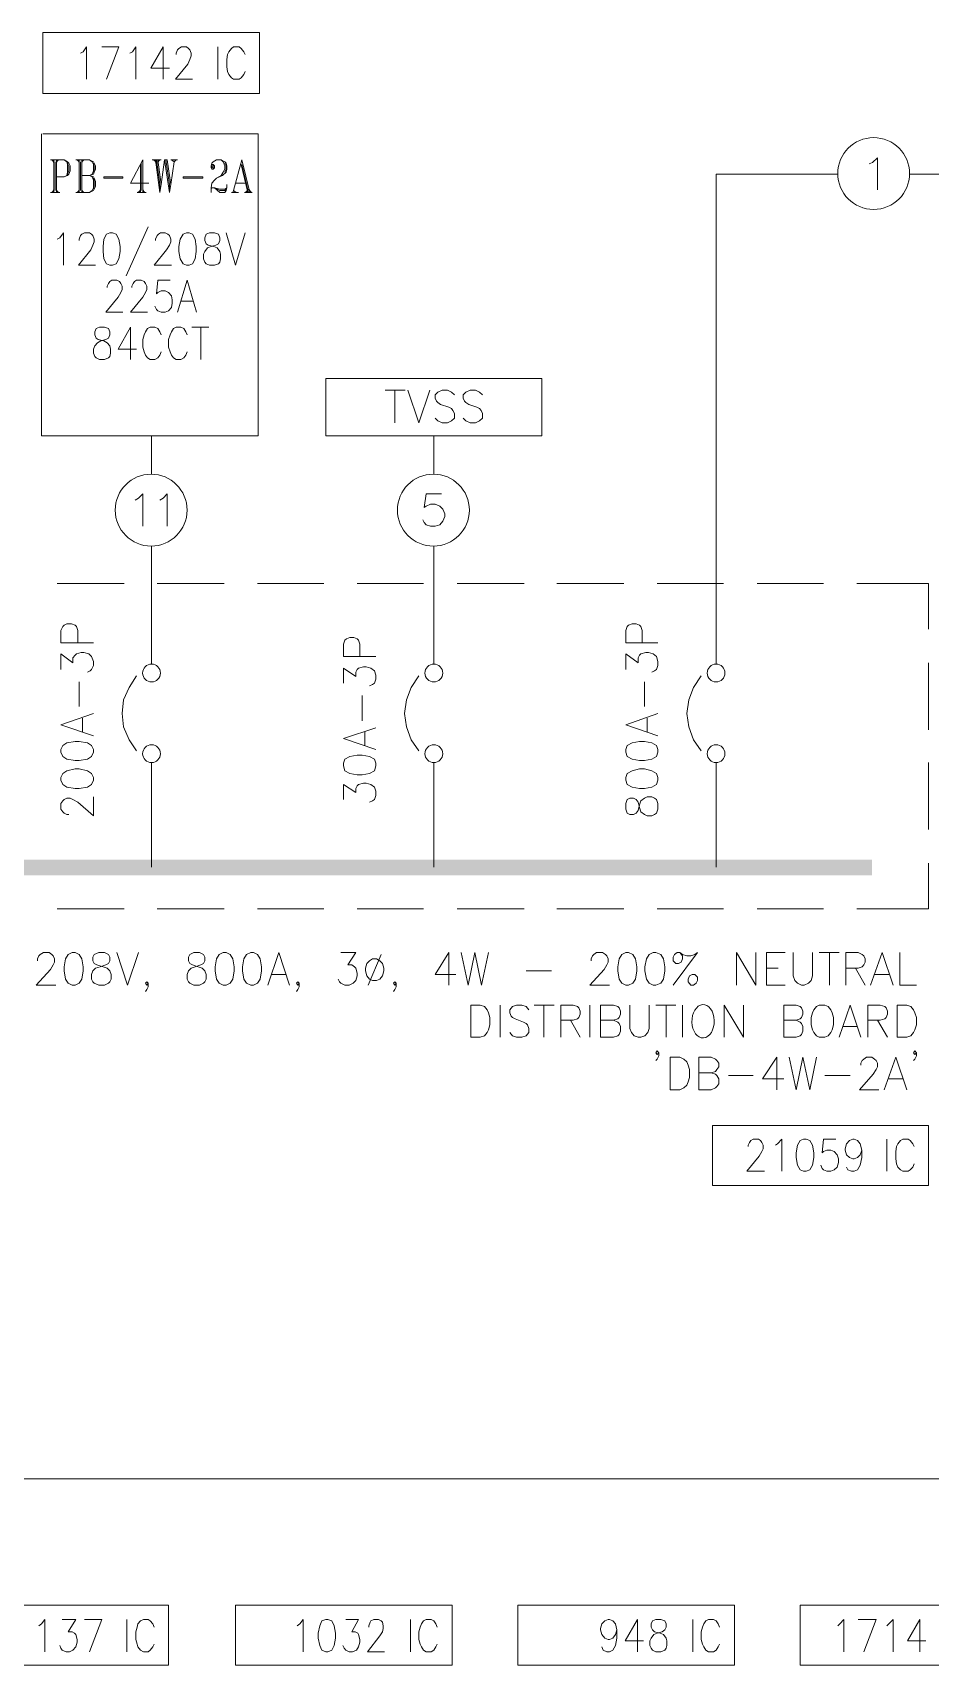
# Model space of a CAD drawing. Header units: inches. Extents: x 0.9 to 46, y 0.8 to 32.4.
# Drawn here: x 12.386 to 14.576, y 19.968 to 23.95 of the extents above; entities that cross this region are included whole.
import ezdxf

# ---------------------------------------------------------------- set-up
doc = ezdxf.new("R2010")
doc.units = ezdxf.units.IN
doc.header["$MEASUREMENT"] = 0
doc.layers.add('PDF_Geometry', color=7, linetype='Continuous')
doc.layers.add('PDF_Solid Fills', color=7, linetype='Continuous')

msp = doc.modelspace()

# ---------------------------------------------------------------- linework, layer by layer
at = {"layer": 'PDF_Geometry', "lineweight": 9}
for points in [[(12.4114, 23.9496), (12.9398, 23.9496), (12.9398, 23.8012), (12.4114, 23.8012)], [(12.8231, 23.6196), (12.8264, 23.6196), (12.8264, 23.6246), (12.8231, 23.6246)], [(12.6065, 23.5946), (12.5598, 23.5946), (12.5598, 23.5979), (12.6065, 23.5979)], [(12.8014, 23.5946), (12.7531, 23.5946), (12.7531, 23.5979), (12.8014, 23.5979)], [(12.5748, 23.4612), (12.5664, 23.4579), (12.5598, 23.4463), (12.5581, 23.4279), (12.5581, 23.4162), (12.5598, 23.3979), (12.5664, 23.3862), (12.5748, 23.3829), (12.5814, 23.3829), (12.5898, 23.3862), (12.5964, 23.3979), (12.5998, 23.4162), (12.5998, 23.4279), (12.5964, 23.4463), (12.5898, 23.4579), (12.5814, 23.4612)], [(12.7614, 23.4612), (12.7531, 23.4579), (12.7465, 23.4463), (12.7431, 23.4279), (12.7431, 23.4162), (12.7465, 23.3979), (12.7531, 23.3862), (12.7614, 23.3829), (12.7681, 23.3829), (12.7764, 23.3862), (12.7831, 23.3979), (12.7848, 23.4162), (12.7848, 23.4279), (12.7831, 23.4463), (12.7764, 23.4579), (12.7681, 23.4612)], [(12.8181, 23.4612), (12.8098, 23.4579), (12.8064, 23.4496), (12.8064, 23.4429), (12.8098, 23.4346), (12.8148, 23.4312), (12.8281, 23.4279), (12.8364, 23.4246), (12.8431, 23.4162), (12.8448, 23.4096), (12.8448, 23.3979), (12.8431, 23.3896), (12.8398, 23.3862), (12.8298, 23.3829), (12.8181, 23.3829), (12.8098, 23.3862), (12.8064, 23.3896), (12.8031, 23.3979), (12.8031, 23.4096), (12.8064, 23.4162), (12.8131, 23.4246), (12.8214, 23.4279), (12.8331, 23.4312), (12.8398, 23.4346), (12.8431, 23.4429), (12.8431, 23.4496), (12.8398, 23.4579), (12.8298, 23.4612)], [(12.5498, 23.2312), (12.5414, 23.2279), (12.5381, 23.2196), (12.5381, 23.2129), (12.5414, 23.2046), (12.5464, 23.2013), (12.5598, 23.1979), (12.5681, 23.1929), (12.5748, 23.1862), (12.5764, 23.1779), (12.5764, 23.1679), (12.5748, 23.1596), (12.5714, 23.1562), (12.5614, 23.1529), (12.5498, 23.1529), (12.5414, 23.1562), (12.5381, 23.1596), (12.5348, 23.1679), (12.5348, 23.1779), (12.5381, 23.1862), (12.5448, 23.1929), (12.5531, 23.1979), (12.5648, 23.2013), (12.5714, 23.2046), (12.5748, 23.2129), (12.5748, 23.2196), (12.5714, 23.2279), (12.5614, 23.2312)], [(13.1014, 22.9662), (13.6281, 22.9662), (13.6281, 23.1062), (13.1014, 23.1062)], [(12.4548, 22.1946), (12.4598, 22.1846), (12.4698, 22.1779), (12.4898, 22.1746), (12.4998, 22.1746), (12.5198, 22.1779), (12.5298, 22.1846), (12.5348, 22.1946), (12.5348, 22.2013), (12.5298, 22.2113), (12.5198, 22.2179), (12.4998, 22.2213), (12.4898, 22.2213), (12.4698, 22.2179), (12.4598, 22.2113), (12.4548, 22.2013)], [(13.8331, 22.1946), (13.8364, 22.1846), (13.8481, 22.1779), (13.8664, 22.1746), (13.8781, 22.1746), (13.8964, 22.1779), (13.9081, 22.1846), (13.9114, 22.1946), (13.9114, 22.2013), (13.9081, 22.2113), (13.8964, 22.2179), (13.8781, 22.2213), (13.8664, 22.2213), (13.8481, 22.2179), (13.8364, 22.2113), (13.8331, 22.2013)], [(13.1448, 22.1613), (13.1481, 22.1496), (13.1598, 22.1429), (13.1781, 22.1396), (13.1898, 22.1396), (13.2081, 22.1429), (13.2197, 22.1496), (13.2231, 22.1613), (13.2231, 22.1679), (13.2197, 22.1779), (13.2081, 22.1846), (13.1898, 22.1879), (13.1781, 22.1879), (13.1598, 22.1846), (13.1481, 22.1779), (13.1448, 22.1679)], [(12.4548, 22.1263), (12.4598, 22.1163), (12.4698, 22.1096), (12.4898, 22.1063), (12.4998, 22.1063), (12.5198, 22.1096), (12.5298, 22.1163), (12.5348, 22.1263), (12.5348, 22.1329), (12.5298, 22.1429), (12.5198, 22.1496), (12.4998, 22.1546), (12.4898, 22.1546), (12.4698, 22.1496), (12.4598, 22.1429), (12.4548, 22.1329)], [(13.8331, 22.1263), (13.8364, 22.1163), (13.8481, 22.1096), (13.8664, 22.1063), (13.8781, 22.1063), (13.8964, 22.1096), (13.9081, 22.1163), (13.9114, 22.1263), (13.9114, 22.1329), (13.9081, 22.1429), (13.8964, 22.1496), (13.8781, 22.1546), (13.8664, 22.1546), (13.8481, 22.1496), (13.8364, 22.1429), (13.8331, 22.1329)], [(13.8331, 22.0563), (13.8364, 22.0463), (13.8431, 22.0429), (13.8514, 22.0429), (13.8581, 22.0463), (13.8631, 22.0529), (13.8664, 22.0663), (13.8698, 22.0763), (13.8781, 22.0829), (13.8848, 22.0863), (13.8964, 22.0863), (13.9031, 22.0829), (13.9081, 22.0796), (13.9114, 22.0696), (13.9114, 22.0563), (13.9081, 22.0463), (13.9031, 22.0429), (13.8964, 22.0396), (13.8848, 22.0396), (13.8781, 22.0429), (13.8698, 22.0496), (13.8664, 22.0596), (13.8631, 22.0729), (13.8581, 22.0796), (13.8514, 22.0829), (13.8431, 22.0829), (13.8364, 22.0796), (13.8331, 22.0696)], [(12.4831, 21.7063), (12.4731, 21.7013), (12.4665, 21.6913), (12.4631, 21.6713), (12.4631, 21.6613), (12.4665, 21.6413), (12.4731, 21.6313), (12.4831, 21.6263), (12.4898, 21.6263), (12.4998, 21.6313), (12.5064, 21.6413), (12.5098, 21.6613), (12.5098, 21.6713), (12.5064, 21.6913), (12.4998, 21.7013), (12.4898, 21.7063)], [(12.5481, 21.7063), (12.5364, 21.7013), (12.5331, 21.6946), (12.5331, 21.6863), (12.5364, 21.6796), (12.5431, 21.6763), (12.5581, 21.6713), (12.5681, 21.6679), (12.5748, 21.6613), (12.5781, 21.6529), (12.5781, 21.6413), (12.5748, 21.6346), (12.5714, 21.6313), (12.5614, 21.6263), (12.5481, 21.6263), (12.5364, 21.6313), (12.5331, 21.6346), (12.5298, 21.6413), (12.5298, 21.6529), (12.5331, 21.6613), (12.5398, 21.6679), (12.5514, 21.6713), (12.5648, 21.6763), (12.5714, 21.6796), (12.5748, 21.6863), (12.5748, 21.6946), (12.5714, 21.7013), (12.5614, 21.7063)], [(12.7798, 21.7063), (12.7698, 21.7013), (12.7664, 21.6946), (12.7664, 21.6863), (12.7698, 21.6796), (12.7764, 21.6763), (12.7898, 21.6713), (12.7998, 21.6679), (12.8064, 21.6613), (12.8098, 21.6529), (12.8098, 21.6413), (12.8064, 21.6346), (12.8031, 21.6313), (12.7931, 21.6263), (12.7798, 21.6263), (12.7698, 21.6313), (12.7664, 21.6346), (12.7631, 21.6413), (12.7631, 21.6529), (12.7664, 21.6613), (12.7731, 21.6679), (12.7831, 21.6713), (12.7964, 21.6763), (12.8031, 21.6796), (12.8064, 21.6863), (12.8064, 21.6946), (12.8031, 21.7013), (12.7931, 21.7063)], [(12.8514, 21.7063), (12.8414, 21.7013), (12.8348, 21.6913), (12.8315, 21.6713), (12.8315, 21.6613), (12.8348, 21.6413), (12.8414, 21.6313), (12.8514, 21.6263), (12.8581, 21.6263), (12.8681, 21.6313), (12.8747, 21.6413), (12.8781, 21.6613), (12.8781, 21.6713), (12.8747, 21.6913), (12.8681, 21.7013), (12.8581, 21.7063)], [(12.9181, 21.7063), (12.9081, 21.7013), (12.9014, 21.6913), (12.8981, 21.6713), (12.8981, 21.6613), (12.9014, 21.6413), (12.9081, 21.6313), (12.9181, 21.6263), (12.9248, 21.6263), (12.9348, 21.6313), (12.9414, 21.6413), (12.9448, 21.6613), (12.9448, 21.6713), (12.9414, 21.6913), (12.9348, 21.7013), (12.9248, 21.7063)], [(13.8331, 21.7063), (13.8231, 21.7013), (13.8164, 21.6913), (13.8131, 21.6713), (13.8131, 21.6613), (13.8164, 21.6413), (13.8231, 21.6313), (13.8331, 21.6263), (13.8397, 21.6263), (13.8498, 21.6313), (13.8564, 21.6413), (13.8597, 21.6613), (13.8597, 21.6713), (13.8564, 21.6913), (13.8498, 21.7013), (13.8397, 21.7063)], [(13.8998, 21.7063), (13.8898, 21.7013), (13.8831, 21.6913), (13.8797, 21.6713), (13.8797, 21.6613), (13.8831, 21.6413), (13.8898, 21.6313), (13.8998, 21.6263), (13.9064, 21.6263), (13.9181, 21.6313), (13.9247, 21.6413), (13.9281, 21.6613), (13.9281, 21.6713), (13.9247, 21.6913), (13.9181, 21.7013), (13.9064, 21.7063)], [(13.2148, 21.6913), (13.2081, 21.6863), (13.2014, 21.6796), (13.1981, 21.6679), (13.1981, 21.6613), (13.2014, 21.6496), (13.2081, 21.6413), (13.2148, 21.6379), (13.2248, 21.6379), (13.2331, 21.6413), (13.2398, 21.6496), (13.2431, 21.6613), (13.2431, 21.6679), (13.2398, 21.6796), (13.2331, 21.6863), (13.2248, 21.6913)], [(13.9948, 21.6529), (13.9881, 21.6496), (13.9847, 21.6413), (13.9847, 21.6346), (13.9914, 21.6263), (13.9981, 21.6263), (14.0048, 21.6313), (14.0081, 21.6379), (14.0081, 21.6463), (14.0014, 21.6529)], [(13.4548, 21.4996), (13.4548, 21.578), (13.4781, 21.578), (13.4881, 21.5746), (13.4947, 21.5663), (13.4981, 21.5596), (13.5014, 21.5479), (13.5014, 21.5296), (13.4981, 21.5179), (13.4947, 21.5113), (13.4881, 21.5029), (13.4781, 21.4996)], [(14.3047, 21.578), (14.2981, 21.5746), (14.2914, 21.5663), (14.2881, 21.5596), (14.2848, 21.5479), (14.2848, 21.5296), (14.2881, 21.5179), (14.2914, 21.5113), (14.2981, 21.5029), (14.3047, 21.4996), (14.3181, 21.4996), (14.3264, 21.5029), (14.3331, 21.5113), (14.3364, 21.5179), (14.3397, 21.5296), (14.3397, 21.5479), (14.3364, 21.5596), (14.3331, 21.5663), (14.3264, 21.5746), (14.3181, 21.578)], [(14.4947, 21.4996), (14.4947, 21.578), (14.5181, 21.578), (14.5281, 21.5746), (14.5347, 21.5663), (14.5381, 21.5596), (14.5414, 21.5479), (14.5414, 21.5296), (14.5381, 21.5179), (14.5347, 21.5113), (14.5281, 21.5029), (14.5181, 21.4996)], [(13.9414, 21.3713), (13.9414, 21.4513), (13.9647, 21.4513), (13.9748, 21.4463), (13.9814, 21.4396), (13.9847, 21.4313), (13.9881, 21.4213), (13.9881, 21.4013), (13.9847, 21.3913), (13.9814, 21.3829), (13.9748, 21.3763), (13.9647, 21.3713)], [(14.0447, 21.2846), (14.5714, 21.2846), (14.5714, 21.1379), (14.0447, 21.1379)], [(14.2664, 21.2513), (14.2581, 21.248), (14.2514, 21.2363), (14.2481, 21.2179), (14.2481, 21.2063), (14.2514, 21.1879), (14.2581, 21.1763), (14.2664, 21.1729), (14.2731, 21.1729), (14.2814, 21.1763), (14.2881, 21.1879), (14.2914, 21.2063), (14.2914, 21.2179), (14.2881, 21.2363), (14.2814, 21.248), (14.2731, 21.2513)], [(12.1915, 20.1146), (12.7181, 20.1146), (12.7181, 19.968), (12.1915, 19.968)], [(12.8814, 20.1146), (13.4097, 20.1146), (13.4097, 19.968), (12.8814, 19.968)], [(13.5698, 20.1146), (14.0981, 20.1146), (14.0981, 19.968), (13.5698, 19.968)], [(14.2581, 20.1146), (14.7864, 20.1146), (14.7864, 19.968), (14.2581, 19.968)], [(13.1014, 20.0796), (13.0914, 20.0763), (13.0864, 20.0646), (13.0831, 20.0463), (13.0831, 20.0346), (13.0864, 20.0163), (13.0914, 20.0047), (13.1014, 20.0013), (13.1064, 20.0013), (13.1164, 20.0047), (13.1214, 20.0163), (13.1248, 20.0346), (13.1248, 20.0463), (13.1214, 20.0646), (13.1164, 20.0763), (13.1064, 20.0796)], [(13.9064, 20.0796), (13.8981, 20.0763), (13.8947, 20.0696), (13.8947, 20.0613), (13.8981, 20.0546), (13.9031, 20.0496), (13.9164, 20.0463), (13.9247, 20.043), (13.9314, 20.0346), (13.9331, 20.028), (13.9331, 20.0163), (13.9314, 20.0096), (13.9281, 20.0047), (13.9181, 20.0013), (13.9064, 20.0013), (13.8981, 20.0047), (13.8947, 20.0096), (13.8914, 20.0163), (13.8914, 20.028), (13.8947, 20.0346), (13.9014, 20.043), (13.9097, 20.0463), (13.9214, 20.0496), (13.9281, 20.0546), (13.9314, 20.0613), (13.9314, 20.0696), (13.9281, 20.0763), (13.9181, 20.0796)]]:
    msp.add_lwpolyline(points, close=True, dxfattribs=at)
for points in [[(12.5031, 23.8996), (12.5098, 23.9029), (12.5181, 23.9146), (12.5181, 23.8362)], [(12.5664, 23.8362), (12.5964, 23.9146), (12.5548, 23.9146)], [(12.6231, 23.8996), (12.6298, 23.9029), (12.6381, 23.9146), (12.6381, 23.8362)], [(12.7048, 23.8362), (12.7048, 23.9146), (12.6748, 23.8629), (12.7198, 23.8629)], [(12.7364, 23.8962), (12.7364, 23.8996), (12.7398, 23.9079), (12.7431, 23.9112), (12.7498, 23.9146), (12.7614, 23.9146), (12.7664, 23.9112), (12.7698, 23.9079), (12.7731, 23.8996), (12.7731, 23.8929), (12.7698, 23.8845), (12.7648, 23.8729), (12.7348, 23.8362), (12.7764, 23.8362)], [(12.8381, 23.9146), (12.8381, 23.8362)], [(12.9048, 23.8962), (12.9014, 23.9029), (12.8948, 23.9112), (12.8898, 23.9146), (12.8764, 23.9146), (12.8714, 23.9112), (12.8648, 23.9029), (12.8614, 23.8962), (12.8598, 23.8845), (12.8598, 23.8662), (12.8614, 23.8546), (12.8648, 23.8479), (12.8714, 23.8396), (12.8764, 23.8362), (12.8898, 23.8362), (12.8948, 23.8396), (12.9014, 23.8479), (12.9048, 23.8546)], [(12.4081, 23.7029), (12.4081, 22.9662), (12.9364, 22.9662), (12.9364, 23.7029), (12.4114, 23.7029)], [(12.4298, 23.6396), (12.4631, 23.6396), (12.4714, 23.6346), (12.4748, 23.6312), (12.4781, 23.6246), (12.4781, 23.6129), (12.4748, 23.6046), (12.4714, 23.6012), (12.4631, 23.5979), (12.4448, 23.5979)], [(12.4331, 23.6396), (12.4381, 23.6346)], [(12.4348, 23.6396), (12.4381, 23.6312)], [(12.4381, 23.6396), (12.4381, 23.5596)], [(12.4414, 23.6346), (12.4414, 23.5646)], [(12.4448, 23.6396), (12.4448, 23.5596)], [(12.4464, 23.6396), (12.4448, 23.6312)], [(12.4498, 23.6396), (12.4448, 23.6346)], [(12.4631, 23.6396), (12.4698, 23.6346), (12.4714, 23.6279), (12.4714, 23.6096), (12.4698, 23.6012), (12.4631, 23.5979)], [(12.4714, 23.6312), (12.4748, 23.6246), (12.4748, 23.6129), (12.4714, 23.6046)], [(12.4914, 23.6396), (12.5248, 23.6396), (12.5348, 23.6346), (12.5364, 23.6312), (12.5398, 23.6246), (12.5398, 23.6163), (12.5364, 23.6096), (12.5348, 23.6046), (12.5248, 23.6012), (12.5348, 23.5979), (12.5364, 23.5946), (12.5398, 23.5862), (12.5398, 23.5745), (12.5364, 23.5679), (12.5348, 23.5646), (12.5248, 23.5596), (12.4914, 23.5596)], [(12.4948, 23.6396), (12.4998, 23.6346)], [(12.4981, 23.6396), (12.4998, 23.6312)], [(12.4998, 23.6396), (12.4998, 23.5596)], [(12.5031, 23.6346), (12.5031, 23.5646)], [(12.5064, 23.6396), (12.5064, 23.5596)], [(12.5248, 23.6396), (12.5314, 23.6346), (12.5348, 23.6279), (12.5348, 23.6129), (12.5314, 23.6046), (12.5248, 23.6012), (12.5064, 23.6012)], [(12.5081, 23.6396), (12.5064, 23.6312)], [(12.5114, 23.6396), (12.5064, 23.6346)], [(12.5348, 23.6312), (12.5364, 23.6246), (12.5364, 23.6163), (12.5348, 23.6096)], [(12.6548, 23.5596), (12.6548, 23.6396), (12.6248, 23.5829), (12.6698, 23.5829)], [(12.6498, 23.6279), (12.6498, 23.5596)], [(12.6514, 23.6312), (12.6514, 23.5646)], [(12.6781, 23.6396), (12.6998, 23.6396)], [(12.6798, 23.6396), (12.6881, 23.6346)], [(12.6831, 23.6396), (12.6881, 23.6312)], [(12.6864, 23.6396), (12.6964, 23.5596), (12.6964, 23.5796), (12.6881, 23.6396)], [(12.6915, 23.6396), (12.6998, 23.5796), (12.7081, 23.6396), (12.7198, 23.5596), (12.7198, 23.5796), (12.7114, 23.6396)], [(12.6948, 23.6396), (12.6915, 23.6312)], [(12.6964, 23.6396), (12.6915, 23.6346)], [(12.7081, 23.6396), (12.7148, 23.6396), (12.7231, 23.5796), (12.7314, 23.6346)], [(12.7231, 23.6396), (12.7398, 23.6396)], [(12.7248, 23.6396), (12.7314, 23.6346), (12.7364, 23.6396)], [(12.8231, 23.6279), (12.8264, 23.6279), (12.8298, 23.6246), (12.8298, 23.6196), (12.8264, 23.6163), (12.8231, 23.6163), (12.8214, 23.6196), (12.8214, 23.6246), (12.8231, 23.6312), (12.8264, 23.6346), (12.8348, 23.6396), (12.8464, 23.6396), (12.8548, 23.6346), (12.8581, 23.6312), (12.8598, 23.6246), (12.8598, 23.6163), (12.8581, 23.6096), (12.8498, 23.6012), (12.8348, 23.5946), (12.8298, 23.5896), (12.8231, 23.5829), (12.8214, 23.5712), (12.8214, 23.5596)], [(12.8464, 23.6396), (12.8514, 23.6346), (12.8548, 23.6246), (12.8548, 23.6163), (12.8514, 23.6096), (12.8464, 23.6012), (12.8348, 23.5946)], [(12.8548, 23.6312), (12.8581, 23.6246), (12.8581, 23.6163), (12.8548, 23.6096)], [(12.9164, 23.5596), (12.8964, 23.6396), (12.8764, 23.5646)], [(12.8948, 23.6279), (12.9114, 23.5596)], [(12.8964, 23.6279), (12.9131, 23.5596)], [(14.4264, 23.6296), (14.4347, 23.6329), (14.4464, 23.6446), (14.4464, 23.5662)], [(12.5248, 23.6012), (12.5314, 23.5979), (12.5348, 23.5896), (12.5348, 23.5712), (12.5314, 23.5646), (12.5248, 23.5596)], [(12.5348, 23.5946), (12.5364, 23.5862), (12.5364, 23.5745), (12.5348, 23.5679)], [(12.6998, 23.5796), (12.6964, 23.5596)], [(12.7231, 23.5796), (12.7198, 23.5596)], [(12.8214, 23.5679), (12.8231, 23.5712), (12.8298, 23.5712), (12.8431, 23.5679), (12.8548, 23.5679), (12.8598, 23.5712)], [(12.8598, 23.5796), (12.8598, 23.5712), (12.8581, 23.5646), (12.8548, 23.5596), (12.8431, 23.5596), (12.8298, 23.5712), (12.8431, 23.5646), (12.8548, 23.5646), (12.8581, 23.5679)], [(12.8831, 23.5829), (12.9081, 23.5829)], [(14.3481, 23.6046), (14.0531, 23.6046), (14.0531, 22.4096)], [(14.8197, 23.6046), (14.5247, 23.6046)], [(12.4298, 23.5596), (12.4531, 23.5596)], [(12.4381, 23.5646), (12.4331, 23.5596)], [(12.4381, 23.5679), (12.4348, 23.5596)], [(12.4448, 23.5679), (12.4464, 23.5596)], [(12.4448, 23.5646), (12.4498, 23.5596)], [(12.4998, 23.5646), (12.4948, 23.5596)], [(12.4998, 23.5679), (12.4981, 23.5596)], [(12.5064, 23.5679), (12.5081, 23.5596)], [(12.5064, 23.5646), (12.5114, 23.5596)], [(12.6415, 23.5596), (12.6631, 23.5596)], [(12.6498, 23.5646), (12.6431, 23.5596)], [(12.6498, 23.5679), (12.6464, 23.5596)], [(12.6548, 23.5679), (12.6581, 23.5596)], [(12.6548, 23.5646), (12.6598, 23.5596)], [(12.8714, 23.5596), (12.8881, 23.5596)], [(12.8747, 23.5596), (12.8764, 23.5646), (12.8831, 23.5596)], [(12.9031, 23.5596), (12.9214, 23.5596)], [(12.9114, 23.5646), (12.9048, 23.5596)], [(12.9114, 23.5679), (12.9081, 23.5596)], [(12.9131, 23.5679), (12.9198, 23.5596)], [(12.4464, 23.4463), (12.4531, 23.4496), (12.4614, 23.4612), (12.4614, 23.3829)], [(12.4998, 23.4429), (12.4998, 23.4463), (12.5031, 23.4546), (12.5064, 23.4579), (12.5131, 23.4612), (12.5248, 23.4612), (12.5298, 23.4579), (12.5331, 23.4546), (12.5364, 23.4463), (12.5364, 23.4396), (12.5331, 23.4312), (12.5281, 23.4196), (12.4981, 23.3829), (12.5398, 23.3829)], [(12.6681, 23.4762), (12.6148, 23.3562)], [(12.6864, 23.4429), (12.6864, 23.4463), (12.6898, 23.4546), (12.6931, 23.4579), (12.6981, 23.4612), (12.7098, 23.4612), (12.7164, 23.4579), (12.7198, 23.4546), (12.7231, 23.4463), (12.7231, 23.4396), (12.7198, 23.4312), (12.7131, 23.4196), (12.6831, 23.3829), (12.7248, 23.3829)], [(12.8581, 23.4612), (12.8814, 23.3829), (12.9048, 23.4612)], [(12.5681, 23.3279), (12.5681, 23.3312), (12.5714, 23.3379), (12.5748, 23.3429), (12.5798, 23.3462), (12.5914, 23.3462), (12.5981, 23.3429), (12.6014, 23.3379), (12.6048, 23.3312), (12.6048, 23.3229), (12.6014, 23.3162), (12.5948, 23.3046), (12.5648, 23.2679), (12.6065, 23.2679)], [(12.6281, 23.3279), (12.6281, 23.3312), (12.6314, 23.3379), (12.6348, 23.3429), (12.6398, 23.3462), (12.6514, 23.3462), (12.6581, 23.3429), (12.6614, 23.3379), (12.6648, 23.3312), (12.6648, 23.3229), (12.6614, 23.3162), (12.6548, 23.3046), (12.6248, 23.2679), (12.6664, 23.2679)], [(12.7214, 23.3462), (12.6915, 23.3462), (12.6881, 23.3129), (12.6915, 23.3162), (12.6998, 23.3196), (12.7098, 23.3196), (12.7181, 23.3162), (12.7248, 23.3079), (12.7265, 23.2979), (12.7265, 23.2896), (12.7248, 23.2796), (12.7181, 23.2712), (12.7098, 23.2679), (12.6998, 23.2679), (12.6915, 23.2712), (12.6881, 23.2746), (12.6848, 23.2829)], [(12.7398, 23.2679), (12.7631, 23.3462), (12.7864, 23.2679)], [(12.7481, 23.2946), (12.7781, 23.2946)], [(12.6248, 23.1529), (12.6248, 23.2312), (12.5948, 23.1779), (12.6398, 23.1779)], [(12.6998, 23.2129), (12.6964, 23.2196), (12.6915, 23.2279), (12.6848, 23.2312), (12.6731, 23.2312), (12.6664, 23.2279), (12.6614, 23.2196), (12.6581, 23.2129), (12.6548, 23.2013), (12.6548, 23.1829), (12.6581, 23.1712), (12.6614, 23.1629), (12.6664, 23.1562), (12.6731, 23.1529), (12.6848, 23.1529), (12.6915, 23.1562), (12.6964, 23.1629), (12.6998, 23.1712)], [(12.7631, 23.2129), (12.7598, 23.2196), (12.7548, 23.2279), (12.7481, 23.2312), (12.7364, 23.2312), (12.7298, 23.2279), (12.7248, 23.2196), (12.7214, 23.2129), (12.7181, 23.2013), (12.7181, 23.1829), (12.7214, 23.1712), (12.7248, 23.1629), (12.7298, 23.1562), (12.7364, 23.1529), (12.7481, 23.1529), (12.7548, 23.1562), (12.7598, 23.1629), (12.7631, 23.1712)], [(12.7748, 23.2312), (12.8164, 23.2312)], [(12.7964, 23.2312), (12.7964, 23.1529)], [(13.2464, 23.0779), (13.2948, 23.0779)], [(13.2697, 23.0779), (13.2697, 22.9979)], [(13.3014, 23.0779), (13.3281, 22.9979), (13.3548, 23.0779)], [(13.4148, 23.0662), (13.4081, 23.0729), (13.3981, 23.0779), (13.3848, 23.0779), (13.3747, 23.0729), (13.3681, 23.0662), (13.3681, 23.0579), (13.3714, 23.0512), (13.3747, 23.0479), (13.3814, 23.0429), (13.4014, 23.0362), (13.4081, 23.0329), (13.4114, 23.0279), (13.4148, 23.0212), (13.4148, 23.0096), (13.4081, 23.0029), (13.3981, 22.9979), (13.3848, 22.9979), (13.3747, 23.0029), (13.3681, 23.0096)], [(13.4831, 23.0662), (13.4764, 23.0729), (13.4664, 23.0779), (13.4531, 23.0779), (13.4431, 23.0729), (13.4364, 23.0662), (13.4364, 23.0579), (13.4398, 23.0512), (13.4431, 23.0479), (13.4498, 23.0429), (13.4698, 23.0362), (13.4764, 23.0329), (13.4798, 23.0279), (13.4831, 23.0212), (13.4831, 23.0096), (13.4764, 23.0029), (13.4664, 22.9979), (13.4531, 22.9979), (13.4431, 23.0029), (13.4364, 23.0096)], [(12.6764, 22.8729), (12.6764, 22.9662)], [(13.3648, 22.8729), (13.3648, 22.9662)], [(12.6364, 22.8096), (12.6448, 22.8146), (12.6548, 22.8246), (12.6548, 22.7462)], [(12.6964, 22.8096), (12.7048, 22.8146), (12.7148, 22.8246), (12.7148, 22.7462)], [(13.3831, 22.8246), (13.3464, 22.8246), (13.3414, 22.7913), (13.3464, 22.7946), (13.3564, 22.7996), (13.3681, 22.7996), (13.3798, 22.7946), (13.3864, 22.7879), (13.3914, 22.7762), (13.3914, 22.7696), (13.3864, 22.7579), (13.3798, 22.7496), (13.3681, 22.7462), (13.3564, 22.7462), (13.3464, 22.7496), (13.3414, 22.7546), (13.3381, 22.7612)], [(12.6764, 22.4096), (12.6764, 22.6979)], [(13.3648, 22.4096), (13.3648, 22.6979)], [(12.4464, 22.6062), (12.6098, 22.6062)], [(12.6898, 22.6062), (12.8531, 22.6062)], [(12.9348, 22.6062), (13.0964, 22.6062)], [(13.1781, 22.6062), (13.3398, 22.6062)], [(13.4214, 22.6062), (13.5847, 22.6062)], [(13.6648, 22.6062), (13.8281, 22.6062)], [(13.9097, 22.6062), (14.0714, 22.6062)], [(14.1531, 22.6062), (14.3147, 22.6062)], [(14.3964, 22.6062), (14.5714, 22.6062), (14.5714, 22.4946)], [(12.5348, 22.4613), (12.4548, 22.4613), (12.4548, 22.4913), (12.4598, 22.5013), (12.4631, 22.5046), (12.4698, 22.5079), (12.4814, 22.5079), (12.4898, 22.5046), (12.4931, 22.5013), (12.4964, 22.4913), (12.4964, 22.4613)], [(13.9114, 22.4613), (13.8331, 22.4613), (13.8331, 22.4913), (13.8364, 22.5013), (13.8397, 22.5046), (13.8481, 22.5079), (13.8581, 22.5079), (13.8664, 22.5046), (13.8698, 22.5013), (13.8731, 22.4913), (13.8731, 22.4613)], [(13.2231, 22.4279), (13.1448, 22.4279), (13.1448, 22.4579), (13.1481, 22.4679), (13.1514, 22.4713), (13.1598, 22.4746), (13.1697, 22.4746), (13.1781, 22.4713), (13.1814, 22.4679), (13.1847, 22.4579), (13.1847, 22.4279)], [(12.4548, 22.3963), (12.4548, 22.4346), (12.4848, 22.4129), (12.4848, 22.4246), (12.4898, 22.4312), (12.4931, 22.4346), (12.5048, 22.4379), (12.5114, 22.4379), (12.5231, 22.4346), (12.5298, 22.4279), (12.5348, 22.4163), (12.5348, 22.4063), (12.5298, 22.3963), (12.5264, 22.3929), (12.5198, 22.3896)], [(13.8331, 22.3963), (13.8331, 22.4346), (13.8631, 22.4129), (13.8631, 22.4246), (13.8664, 22.4312), (13.8698, 22.4346), (13.8814, 22.4379), (13.8881, 22.4379), (13.8998, 22.4346), (13.9081, 22.4279), (13.9114, 22.4163), (13.9114, 22.4063), (13.9081, 22.3963), (13.9031, 22.3929), (13.8964, 22.3896)], [(12.6398, 22.3812), (12.6215, 22.3529), (12.6081, 22.3229), (12.6048, 22.2896), (12.6081, 22.2563), (12.6215, 22.2246), (12.6398, 22.1979)], [(13.1448, 22.3629), (13.1448, 22.3996), (13.1748, 22.3796), (13.1748, 22.3896), (13.1781, 22.3963), (13.1814, 22.3996), (13.1931, 22.4029), (13.1998, 22.4029), (13.2114, 22.3996), (13.2197, 22.3929), (13.2231, 22.3829), (13.2231, 22.3729), (13.2197, 22.3629), (13.2148, 22.3596), (13.2081, 22.3563)], [(13.3281, 22.3812), (13.3098, 22.3529), (13.2981, 22.3229), (13.2931, 22.2896), (13.2981, 22.2563), (13.3098, 22.2246), (13.3281, 22.1979)], [(14.0164, 22.3812), (13.9981, 22.3529), (13.9864, 22.3229), (13.9814, 22.2896), (13.9864, 22.2563), (13.9981, 22.2246), (14.0164, 22.1979)], [(14.5714, 22.4129), (14.5714, 22.2496)], [(12.4998, 22.3063), (12.4998, 22.3662)], [(13.8781, 22.3063), (13.8781, 22.3662)], [(13.1898, 22.2713), (13.1898, 22.3329)], [(12.5348, 22.2346), (12.4548, 22.2612), (12.5348, 22.2896)], [(12.5081, 22.2446), (12.5081, 22.2779)], [(13.9114, 22.2346), (13.8331, 22.2612), (13.9114, 22.2896)], [(13.8848, 22.2446), (13.8848, 22.2779)], [(13.2231, 22.2013), (13.1448, 22.2279), (13.2231, 22.2546)], [(13.1964, 22.2113), (13.1964, 22.2446)], [(12.6764, 22.1696), (12.6764, 21.9146)], [(13.3648, 22.1696), (13.3648, 21.9146)], [(14.0531, 22.1696), (14.0531, 21.9146)], [(14.5714, 22.1696), (14.5714, 22.0063)], [(13.1448, 22.0796), (13.1448, 22.1163), (13.1748, 22.0963), (13.1748, 22.1063), (13.1781, 22.1129), (13.1814, 22.1163), (13.1931, 22.1196), (13.1998, 22.1196), (13.2114, 22.1163), (13.2197, 22.1096), (13.2231, 22.0996), (13.2231, 22.0896), (13.2197, 22.0796), (13.2148, 22.0763), (13.2081, 22.0729)], [(12.4748, 22.0429), (12.4698, 22.0429), (12.4631, 22.0463), (12.4598, 22.0496), (12.4548, 22.0563), (12.4548, 22.0696), (12.4598, 22.0763), (12.4631, 22.0796), (12.4698, 22.0829), (12.4781, 22.0829), (12.4848, 22.0796), (12.4964, 22.0729), (12.5348, 22.0396), (12.5348, 22.0863)], [(14.5714, 21.9246), (14.5714, 21.8129), (14.3964, 21.8129)], [(12.6098, 21.8129), (12.4464, 21.8129)], [(12.8531, 21.8129), (12.6898, 21.8129)], [(13.0964, 21.8129), (12.9348, 21.8129)], [(13.3398, 21.8129), (13.1781, 21.8129)], [(13.5847, 21.8129), (13.4214, 21.8129)], [(13.8281, 21.8129), (13.6648, 21.8129)], [(14.0714, 21.8129), (13.9097, 21.8129)], [(14.3147, 21.8129), (14.1531, 21.8129)], [(12.3981, 21.6863), (12.3981, 21.6913), (12.4014, 21.6979), (12.4048, 21.7013), (12.4131, 21.7063), (12.4264, 21.7063), (12.4331, 21.7013), (12.4365, 21.6979), (12.4398, 21.6913), (12.4398, 21.683), (12.4365, 21.6763), (12.4298, 21.6646), (12.3948, 21.6263), (12.4431, 21.6263)], [(12.5914, 21.7063), (12.6181, 21.6263), (12.6448, 21.7063)], [(12.9597, 21.6263), (12.9864, 21.7063), (13.0131, 21.6263)], [(13.1381, 21.7063), (13.1748, 21.7063), (13.1548, 21.6763), (13.1648, 21.6763), (13.1714, 21.6713), (13.1748, 21.6679), (13.1781, 21.6563), (13.1781, 21.6496), (13.1748, 21.6379), (13.1681, 21.6313), (13.1581, 21.6263), (13.1481, 21.6263), (13.1381, 21.6313), (13.1347, 21.6346), (13.1314, 21.6413)], [(13.2364, 21.7013), (13.2048, 21.6263)], [(13.4014, 21.6263), (13.4014, 21.7063), (13.3681, 21.6529), (13.4181, 21.6529)], [(13.4314, 21.7063), (13.4481, 21.6263), (13.4647, 21.7063), (13.4814, 21.6263), (13.4981, 21.7063)], [(13.7481, 21.6863), (13.7481, 21.6913), (13.7514, 21.6979), (13.7547, 21.7013), (13.7614, 21.7063), (13.7764, 21.7063), (13.7831, 21.7013), (13.7864, 21.6979), (13.7897, 21.6913), (13.7897, 21.683), (13.7864, 21.6763), (13.7798, 21.6646), (13.7448, 21.6263), (13.7931, 21.6263)], [(13.9647, 21.7063), (13.9714, 21.6979), (13.9714, 21.6913), (13.9681, 21.683), (13.9614, 21.6796), (13.9548, 21.6796), (13.9481, 21.6863), (13.9481, 21.6946), (13.9514, 21.7013), (13.9581, 21.7063), (13.9647, 21.7063), (13.9714, 21.7013), (13.9814, 21.6979), (13.9914, 21.6979), (14.0014, 21.7013), (14.0081, 21.7063), (13.9481, 21.6263)], [(14.1031, 21.6263), (14.1031, 21.7063), (14.1497, 21.6263), (14.1497, 21.7063)], [(14.2214, 21.6263), (14.1764, 21.6263), (14.1764, 21.7063), (14.2214, 21.7063)], [(14.2414, 21.7063), (14.2414, 21.6496), (14.2447, 21.6379), (14.2514, 21.6313), (14.2614, 21.6263), (14.2681, 21.6263), (14.2781, 21.6313), (14.2848, 21.6379), (14.2881, 21.6496), (14.2881, 21.7063)], [(14.3047, 21.7063), (14.3531, 21.7063)], [(14.3297, 21.7063), (14.3297, 21.6263)], [(14.3698, 21.6263), (14.3698, 21.7063), (14.3997, 21.7063), (14.4097, 21.7013), (14.4131, 21.6979), (14.4164, 21.6913), (14.4164, 21.683), (14.4131, 21.6763), (14.4097, 21.6713), (14.3997, 21.6679), (14.3698, 21.6679)], [(14.4297, 21.6263), (14.4581, 21.7063), (14.4847, 21.6263)], [(14.5014, 21.7063), (14.5014, 21.6263), (14.5414, 21.6263)], [(13.5898, 21.6613), (13.6514, 21.6613)], [(14.1764, 21.6679), (14.2047, 21.6679)], [(14.3931, 21.6679), (14.4164, 21.6263)], [(12.6681, 21.6313), (12.6648, 21.6263), (12.6614, 21.6313), (12.6648, 21.6346), (12.6681, 21.6313), (12.6681, 21.6229), (12.6648, 21.6163), (12.6614, 21.6113)], [(12.9698, 21.6529), (13.0031, 21.6529)], [(13.0364, 21.6313), (13.0331, 21.6263), (13.0298, 21.6313), (13.0331, 21.6346), (13.0364, 21.6313), (13.0364, 21.6229), (13.0331, 21.6163), (13.0298, 21.6113)], [(13.2731, 21.6313), (13.2697, 21.6263), (13.2664, 21.6313), (13.2697, 21.6346), (13.2731, 21.6313), (13.2731, 21.6229), (13.2697, 21.6163), (13.2664, 21.6113)], [(14.4397, 21.6529), (14.4747, 21.6529)], [(13.5264, 21.578), (13.5264, 21.4996)], [(13.5964, 21.5663), (13.5898, 21.5746), (13.5797, 21.578), (13.5664, 21.578), (13.5564, 21.5746), (13.5497, 21.5663), (13.5497, 21.5596), (13.5531, 21.5513), (13.5564, 21.5479), (13.5631, 21.5446), (13.5831, 21.5363), (13.5898, 21.5329), (13.5931, 21.5296), (13.5964, 21.5213), (13.5964, 21.5113), (13.5898, 21.5029), (13.5797, 21.4996), (13.5664, 21.4996), (13.5564, 21.5029), (13.5497, 21.5113)], [(13.6098, 21.578), (13.6581, 21.578)], [(13.6331, 21.578), (13.6331, 21.4996)], [(13.6748, 21.4996), (13.6748, 21.578), (13.7047, 21.578), (13.7148, 21.5746), (13.7181, 21.5713), (13.7214, 21.5629), (13.7214, 21.5563), (13.7181, 21.5479), (13.7148, 21.5446), (13.7047, 21.5413), (13.6748, 21.5413)], [(13.6981, 21.5413), (13.7214, 21.4996)], [(13.7448, 21.578), (13.7448, 21.4996)], [(13.8031, 21.5413), (13.8131, 21.5363), (13.8164, 21.5329), (13.8197, 21.5263), (13.8197, 21.5146), (13.8164, 21.5063), (13.8131, 21.5029), (13.8031, 21.4996), (13.7714, 21.4996), (13.7714, 21.578), (13.8031, 21.578), (13.8131, 21.5746), (13.8164, 21.5713), (13.8197, 21.5629), (13.8197, 21.5563), (13.8164, 21.5479), (13.8131, 21.5446), (13.8031, 21.5413), (13.7714, 21.5413)], [(13.8431, 21.578), (13.8431, 21.5213), (13.8464, 21.5113), (13.8531, 21.5029), (13.8631, 21.4996), (13.8698, 21.4996), (13.8797, 21.5029), (13.8864, 21.5113), (13.8898, 21.5213), (13.8898, 21.578)], [(13.9064, 21.578), (13.9548, 21.578)], [(13.9314, 21.578), (13.9314, 21.4996)], [(13.9714, 21.578), (13.9714, 21.4996)], [(14.0731, 21.4996), (14.0731, 21.578), (14.1197, 21.4996), (14.1197, 21.578)], [(14.2481, 21.5413), (14.2581, 21.5363), (14.2614, 21.5329), (14.2648, 21.5263), (14.2648, 21.5146), (14.2614, 21.5063), (14.2581, 21.5029), (14.2481, 21.4996), (14.2181, 21.4996), (14.2181, 21.578), (14.2481, 21.578), (14.2581, 21.5746), (14.2614, 21.5713), (14.2648, 21.5629), (14.2648, 21.5563), (14.2614, 21.5479), (14.2581, 21.5446), (14.2481, 21.5413), (14.2181, 21.5413)], [(14.3531, 21.4996), (14.3797, 21.578), (14.4064, 21.4996)], [(14.4231, 21.4996), (14.4231, 21.578), (14.4531, 21.578), (14.4647, 21.5746), (14.4681, 21.5713), (14.4714, 21.5629), (14.4714, 21.5563), (14.4681, 21.5479), (14.4647, 21.5446), (14.4531, 21.5413), (14.4231, 21.5413)], [(14.4464, 21.5413), (14.4714, 21.4996)], [(14.3631, 21.5263), (14.3964, 21.5263)], [(13.9131, 21.4613), (13.9097, 21.458), (13.9064, 21.4613), (13.9097, 21.4663), (13.9131, 21.4613), (13.9131, 21.4546), (13.9097, 21.4463), (13.9064, 21.4429)], [(14.5414, 21.4613), (14.5381, 21.458), (14.5347, 21.4613), (14.5381, 21.4663), (14.5414, 21.4613), (14.5414, 21.4546), (14.5381, 21.4463), (14.5347, 21.4429)], [(14.0414, 21.4129), (14.0514, 21.4096), (14.0547, 21.4063), (14.0598, 21.3979), (14.0598, 21.3863), (14.0547, 21.3796), (14.0514, 21.3763), (14.0414, 21.3713), (14.0114, 21.3713), (14.0114, 21.4513), (14.0414, 21.4513), (14.0514, 21.4463), (14.0547, 21.4429), (14.0598, 21.4363), (14.0598, 21.4279), (14.0547, 21.4213), (14.0514, 21.4163), (14.0414, 21.4129), (14.0114, 21.4129)], [(14.2014, 21.3713), (14.2014, 21.4513), (14.1664, 21.3979), (14.2181, 21.3979)], [(14.2314, 21.4513), (14.2481, 21.3713), (14.2648, 21.4513), (14.2814, 21.3713), (14.2981, 21.4513)], [(14.4064, 21.4313), (14.4064, 21.4363), (14.4097, 21.4429), (14.4131, 21.4463), (14.4197, 21.4513), (14.4331, 21.4513), (14.4397, 21.4463), (14.4431, 21.4429), (14.4464, 21.4363), (14.4464, 21.4279), (14.4431, 21.4213), (14.4364, 21.4096), (14.4031, 21.3713), (14.4497, 21.3713)], [(14.4631, 21.3713), (14.4914, 21.4513), (14.5181, 21.3713)], [(14.0831, 21.4063), (14.1431, 21.4063)], [(14.3181, 21.4063), (14.3797, 21.4063)], [(14.4747, 21.3979), (14.5081, 21.3979)], [(14.1314, 21.233), (14.1314, 21.2363), (14.1347, 21.2429), (14.1381, 21.248), (14.1431, 21.2513), (14.1564, 21.2513), (14.1614, 21.248), (14.1647, 21.2429), (14.1681, 21.2363), (14.1681, 21.2279), (14.1647, 21.2213), (14.1581, 21.2096), (14.1281, 21.1729), (14.1714, 21.1729)], [(14.1981, 21.2363), (14.2031, 21.2396), (14.2131, 21.2513), (14.2131, 21.1729)], [(14.3447, 21.2513), (14.3147, 21.2513), (14.3114, 21.2179), (14.3147, 21.2213), (14.3231, 21.2246), (14.3331, 21.2246), (14.3414, 21.2213), (14.3481, 21.213), (14.3514, 21.2029), (14.3514, 21.1946), (14.3481, 21.1829), (14.3414, 21.1763), (14.3331, 21.1729), (14.3231, 21.1729), (14.3147, 21.1763), (14.3114, 21.1796), (14.3081, 21.1879)], [(14.4081, 21.2246), (14.4048, 21.213), (14.3981, 21.2063), (14.3897, 21.2029), (14.3864, 21.2029), (14.3781, 21.2063), (14.3714, 21.213), (14.3681, 21.2246), (14.3681, 21.2279), (14.3714, 21.2396), (14.3781, 21.248), (14.3864, 21.2513), (14.3897, 21.2513), (14.3981, 21.248), (14.4048, 21.2396), (14.4081, 21.2246), (14.4081, 21.2063), (14.4048, 21.1879), (14.3981, 21.1763), (14.3897, 21.1729), (14.3831, 21.1729), (14.3747, 21.1763), (14.3714, 21.1829)], [(14.4697, 21.2513), (14.4697, 21.1729)], [(14.5364, 21.233), (14.5331, 21.2396), (14.5264, 21.248), (14.5214, 21.2513), (14.5081, 21.2513), (14.5031, 21.248), (14.4964, 21.2396), (14.4931, 21.233), (14.4914, 21.2213), (14.4914, 21.2029), (14.4931, 21.1913), (14.4964, 21.1829), (14.5031, 21.1763), (14.5081, 21.1729), (14.5214, 21.1729), (14.5264, 21.1763), (14.5331, 21.1829), (14.5364, 21.1913)], [(12.4014, 20.0646), (12.4081, 20.0696), (12.4165, 20.0796), (12.4165, 20.0013)], [(12.4581, 20.0796), (12.4914, 20.0796), (12.4731, 20.0496), (12.4831, 20.0496), (12.4881, 20.0463), (12.4914, 20.043), (12.4948, 20.0313), (12.4948, 20.0246), (12.4914, 20.013), (12.4848, 20.0047), (12.4764, 20.0013), (12.4681, 20.0013), (12.4581, 20.0047), (12.4548, 20.0096), (12.4531, 20.0163)], [(12.5248, 20.0013), (12.5548, 20.0796), (12.5131, 20.0796)], [(12.6164, 20.0796), (12.6164, 20.0013)], [(12.6831, 20.0613), (12.6798, 20.0696), (12.6731, 20.0763), (12.6681, 20.0796), (12.6564, 20.0796), (12.6498, 20.0763), (12.6431, 20.0696), (12.6415, 20.0613), (12.6381, 20.0496), (12.6381, 20.0313), (12.6415, 20.0196), (12.6431, 20.013), (12.6498, 20.0047), (12.6564, 20.0013), (12.6681, 20.0013), (12.6731, 20.0047), (12.6798, 20.013), (12.6831, 20.0196)], [(13.0314, 20.0646), (13.0381, 20.0696), (13.0464, 20.0796), (13.0464, 20.0013)], [(13.1498, 20.0796), (13.1814, 20.0796), (13.1648, 20.0496), (13.1731, 20.0496), (13.1798, 20.0463), (13.1814, 20.043), (13.1847, 20.0313), (13.1847, 20.0246), (13.1814, 20.013), (13.1764, 20.0047), (13.1664, 20.0013), (13.1581, 20.0013), (13.1498, 20.0047), (13.1464, 20.0096), (13.1431, 20.0163)], [(13.2064, 20.0613), (13.2064, 20.0646), (13.2098, 20.073), (13.2114, 20.0763), (13.2181, 20.0796), (13.2298, 20.0796), (13.2364, 20.0763), (13.2398, 20.073), (13.2414, 20.0646), (13.2414, 20.058), (13.2398, 20.0496), (13.2331, 20.0396), (13.2031, 20.0013), (13.2448, 20.0013)], [(13.3081, 20.0796), (13.3081, 20.0013)], [(13.3731, 20.0613), (13.3698, 20.0696), (13.3648, 20.0763), (13.3581, 20.0796), (13.3464, 20.0796), (13.3398, 20.0763), (13.3348, 20.0696), (13.3314, 20.0613), (13.3281, 20.0496), (13.3281, 20.0313), (13.3314, 20.0196), (13.3348, 20.013), (13.3398, 20.0047), (13.3464, 20.0013), (13.3581, 20.0013), (13.3648, 20.0047), (13.3698, 20.013), (13.3731, 20.0196)], [(13.8114, 20.0546), (13.8081, 20.043), (13.8014, 20.0346), (13.7931, 20.0313), (13.7897, 20.0313), (13.7814, 20.0346), (13.7747, 20.043), (13.7714, 20.0546), (13.7714, 20.058), (13.7747, 20.0696), (13.7814, 20.0763), (13.7897, 20.0796), (13.7931, 20.0796), (13.8014, 20.0763), (13.8081, 20.0696), (13.8114, 20.0546), (13.8114, 20.0346), (13.8081, 20.0163), (13.8014, 20.0047), (13.7931, 20.0013), (13.7864, 20.0013), (13.7781, 20.0047), (13.7747, 20.013)], [(13.8614, 20.0013), (13.8614, 20.0796), (13.8314, 20.028), (13.8764, 20.028)], [(13.9964, 20.0796), (13.9964, 20.0013)], [(14.0614, 20.0613), (14.0581, 20.0696), (14.0531, 20.0763), (14.0464, 20.0796), (14.0347, 20.0796), (14.0281, 20.0763), (14.0231, 20.0696), (14.0197, 20.0613), (14.0164, 20.0496), (14.0164, 20.0313), (14.0197, 20.0196), (14.0231, 20.013), (14.0281, 20.0047), (14.0347, 20.0013), (14.0464, 20.0013), (14.0531, 20.0047), (14.0581, 20.013), (14.0614, 20.0196)], [(14.3497, 20.0646), (14.3547, 20.0696), (14.3647, 20.0796), (14.3647, 20.0013)], [(14.4131, 20.0013), (14.4431, 20.0796), (14.3997, 20.0796)], [(14.4697, 20.0646), (14.4747, 20.0696), (14.4847, 20.0796), (14.4847, 20.0013)], [(14.5497, 20.0013), (14.5497, 20.0796), (14.5197, 20.028), (14.5647, 20.028)]]:
    msp.add_lwpolyline(points, dxfattribs=at)
at = {"layer": 'PDF_Geometry', "color": 8, "lineweight": 20, "true_color": 0x808080}
msp.add_lwpolyline([(41.7374, 20.423), (2.7, 20.423)], dxfattribs=at)
at = {"layer": 'PDF_Geometry', "lineweight": 9}
for centre, radius in [((14.4373, 23.606), 0.0875), ((12.6754, 22.7852), 0.0877), ((13.3637, 22.7852), 0.0877), ((12.6764, 22.3879), 0.0217), ((13.3648, 22.3879), 0.0217), ((14.0531, 22.3879), 0.0217), ((12.6764, 22.1912), 0.0217), ((13.3648, 22.1912), 0.0217), ((14.0531, 22.1912), 0.0217)]:
    msp.add_circle(centre, radius, dxfattribs=at)
msp.add_ellipse((14.0213, 21.5386), major_axis=(0.0003, 0.0406), ratio=0.672095, start_param=0.25239, end_param=6.535575, dxfattribs=at)
at = {"layer": 'PDF_Solid Fills', "color": 8, "lineweight": 9, "true_color": 0x808080, "transparency": 33554559}
for points in [[(14.4331, 21.8946), (14.4331, 21.9329), (2.5799, 21.8946)], [(14.4331, 21.9329), (2.5799, 21.8946), (2.5799, 21.9329)]]:
    msp.add_solid(points, dxfattribs=at)

doc.saveas('drawing.dxf')
